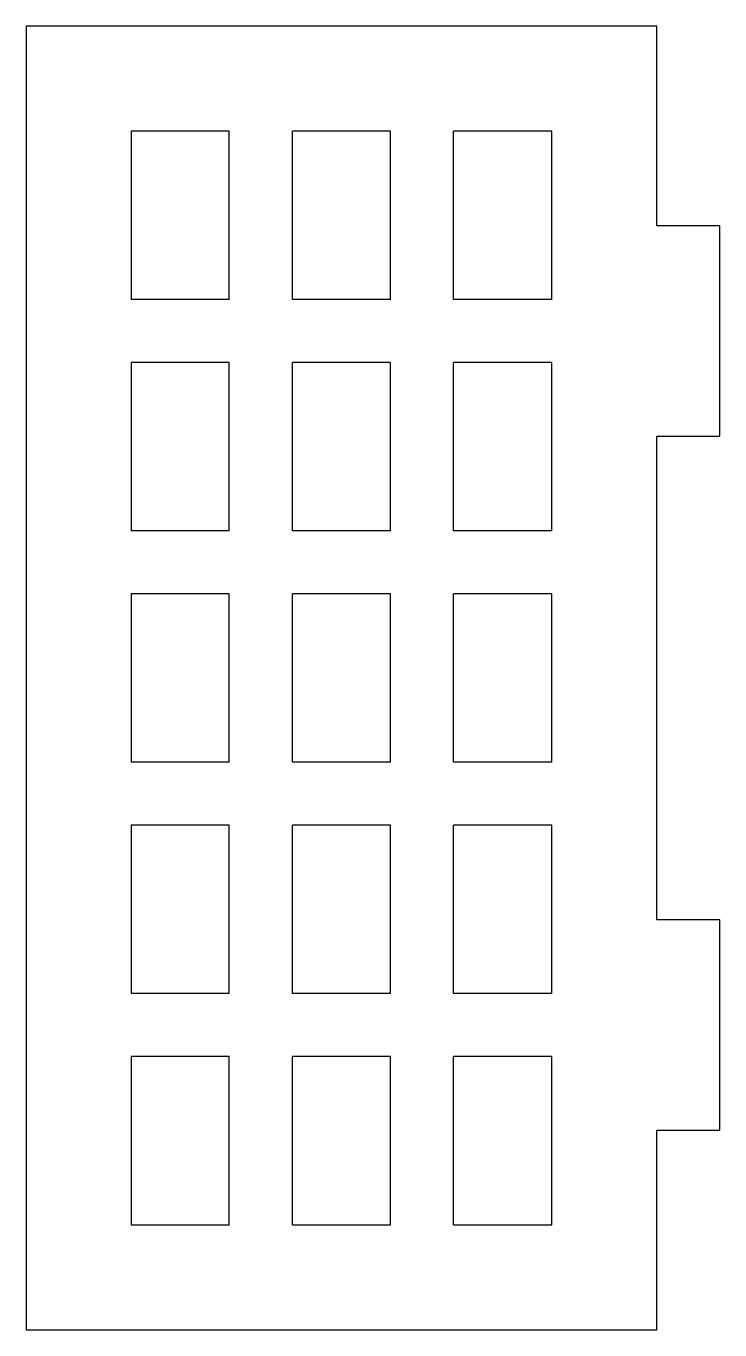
# Model space of a CAD drawing. Header units: millimetres. Extents: x 3515.7 to 3548.7, y 2102.8 to 2164.8.
import ezdxf

# ---------------------------------------------------------------- set-up
doc = ezdxf.new("R2010")
doc.units = ezdxf.units.MM

msp = doc.modelspace()

# ---------------------------------------------------------------- linework, layer by layer
at = {"color": 0}
for p, q in [((3545.725, 2164.752, -210.12), (3515.725, 2164.752, -210.12)), ((3515.725, 2164.752, -210.12), (3515.725, 2102.752, -210.12)), ((3545.725, 2155.252, -210.12), (3545.725, 2164.752, -210.12)), ((3525.392, 2159.752, -210.12), (3520.725, 2159.752, -210.12)), ((3520.725, 2159.752, -210.12), (3520.725, 2151.752, -210.12)), ((3525.392, 2151.752, -210.12), (3525.392, 2159.752, -210.12)), ((3533.059, 2159.752, -210.12), (3528.392, 2159.752, -210.12)), ((3528.392, 2151.752, -210.12), (3528.392, 2159.752, -210.12)), ((3533.059, 2151.752, -210.12), (3533.059, 2159.752, -210.12)), ((3536.059, 2151.752, -210.12), (3536.059, 2159.752, -210.12)), ((3540.725, 2159.752, -210.12), (3536.059, 2159.752, -210.12)), ((3540.725, 2151.752, -210.12), (3540.725, 2159.752, -210.12)), ((3548.725, 2155.252, -210.12), (3545.725, 2155.252, -210.12)), ((3548.725, 2145.252, -210.12), (3548.725, 2155.252, -210.12)), ((3525.392, 2151.752, -210.12), (3520.725, 2151.752, -210.12)), ((3533.059, 2151.752, -210.12), (3528.392, 2151.752, -210.12)), ((3540.725, 2151.752, -210.12), (3536.059, 2151.752, -210.12)), ((3520.725, 2148.752, -210.12), (3520.725, 2140.752, -210.12)), ((3525.392, 2148.752, -210.12), (3520.725, 2148.752, -210.12)), ((3525.392, 2140.752, -210.12), (3525.392, 2148.752, -210.12)), ((3528.392, 2140.752, -210.12), (3528.392, 2148.752, -210.12)), ((3533.059, 2148.752, -210.12), (3528.392, 2148.752, -210.12)), ((3533.059, 2140.752, -210.12), (3533.059, 2148.752, -210.12)), ((3536.059, 2140.752, -210.12), (3536.059, 2148.752, -210.12)), ((3540.725, 2148.752, -210.12), (3536.059, 2148.752, -210.12)), ((3540.725, 2140.752, -210.12), (3540.725, 2148.752, -210.12)), ((3545.725, 2122.252, -210.12), (3545.725, 2145.252, -210.12)), ((3545.725, 2145.252, -210.12), (3548.725, 2145.252, -210.12)), ((3525.392, 2140.752, -210.12), (3520.725, 2140.752, -210.12)), ((3533.059, 2140.752, -210.12), (3528.392, 2140.752, -210.12)), ((3540.725, 2140.752, -210.12), (3536.059, 2140.752, -210.12)), ((3520.725, 2137.752, -210.12), (3520.725, 2129.752, -210.12)), ((3525.392, 2137.752, -210.12), (3520.725, 2137.752, -210.12)), ((3525.392, 2129.752, -210.12), (3525.392, 2137.752, -210.12)), ((3528.392, 2129.752, -210.12), (3528.392, 2137.752, -210.12)), ((3533.059, 2137.752, -210.12), (3528.392, 2137.752, -210.12)), ((3533.059, 2129.752, -210.12), (3533.059, 2137.752, -210.12)), ((3536.059, 2129.752, -210.12), (3536.059, 2137.752, -210.12)), ((3540.725, 2137.752, -210.12), (3536.059, 2137.752, -210.12)), ((3540.725, 2129.752, -210.12), (3540.725, 2137.752, -210.12)), ((3525.392, 2129.752, -210.12), (3520.725, 2129.752, -210.12)), ((3533.059, 2129.752, -210.12), (3528.392, 2129.752, -210.12)), ((3540.725, 2129.752, -210.12), (3536.059, 2129.752, -210.12)), ((3520.725, 2126.752, -210.12), (3520.725, 2118.752, -210.12)), ((3525.392, 2126.752, -210.12), (3520.725, 2126.752, -210.12)), ((3525.392, 2118.752, -210.12), (3525.392, 2126.752, -210.12)), ((3528.392, 2118.752, -210.12), (3528.392, 2126.752, -210.12)), ((3533.059, 2126.752, -210.12), (3528.392, 2126.752, -210.12)), ((3533.059, 2118.752, -210.12), (3533.059, 2126.752, -210.12)), ((3540.725, 2126.752, -210.12), (3536.059, 2126.752, -210.12)), ((3536.059, 2118.752, -210.12), (3536.059, 2126.752, -210.12)), ((3540.725, 2118.752, -210.12), (3540.725, 2126.752, -210.12)), ((3548.725, 2122.252, -210.12), (3545.725, 2122.252, -210.12)), ((3548.725, 2112.252, -210.12), (3548.725, 2122.252, -210.12)), ((3525.392, 2118.752, -210.12), (3520.725, 2118.752, -210.12)), ((3533.059, 2118.752, -210.12), (3528.392, 2118.752, -210.12)), ((3540.725, 2118.752, -210.12), (3536.059, 2118.752, -210.12)), ((3520.725, 2115.752, -210.12), (3520.725, 2107.752, -210.12)), ((3525.392, 2115.752, -210.12), (3520.725, 2115.752, -210.12)), ((3525.392, 2107.752, -210.12), (3525.392, 2115.752, -210.12)), ((3528.392, 2107.752, -210.12), (3528.392, 2115.752, -210.12)), ((3533.059, 2115.752, -210.12), (3528.392, 2115.752, -210.12)), ((3533.059, 2107.752, -210.12), (3533.059, 2115.752, -210.12)), ((3536.059, 2107.752, -210.12), (3536.059, 2115.752, -210.12)), ((3540.725, 2115.752, -210.12), (3536.059, 2115.752, -210.12)), ((3540.725, 2107.752, -210.12), (3540.725, 2115.752, -210.12)), ((3545.725, 2102.752, -210.12), (3545.725, 2112.252, -210.12)), ((3545.725, 2112.252, -210.12), (3548.725, 2112.252, -210.12)), ((3520.725, 2107.752, -210.12), (3525.392, 2107.752, -210.12)), ((3528.392, 2107.752, -210.12), (3533.059, 2107.752, -210.12)), ((3536.059, 2107.752, -210.12), (3540.725, 2107.752, -210.12)), ((3515.725, 2102.752, -210.12), (3545.725, 2102.752, -210.12))]:
    msp.add_line(p, q, dxfattribs=at)

doc.saveas('drawing.dxf')
